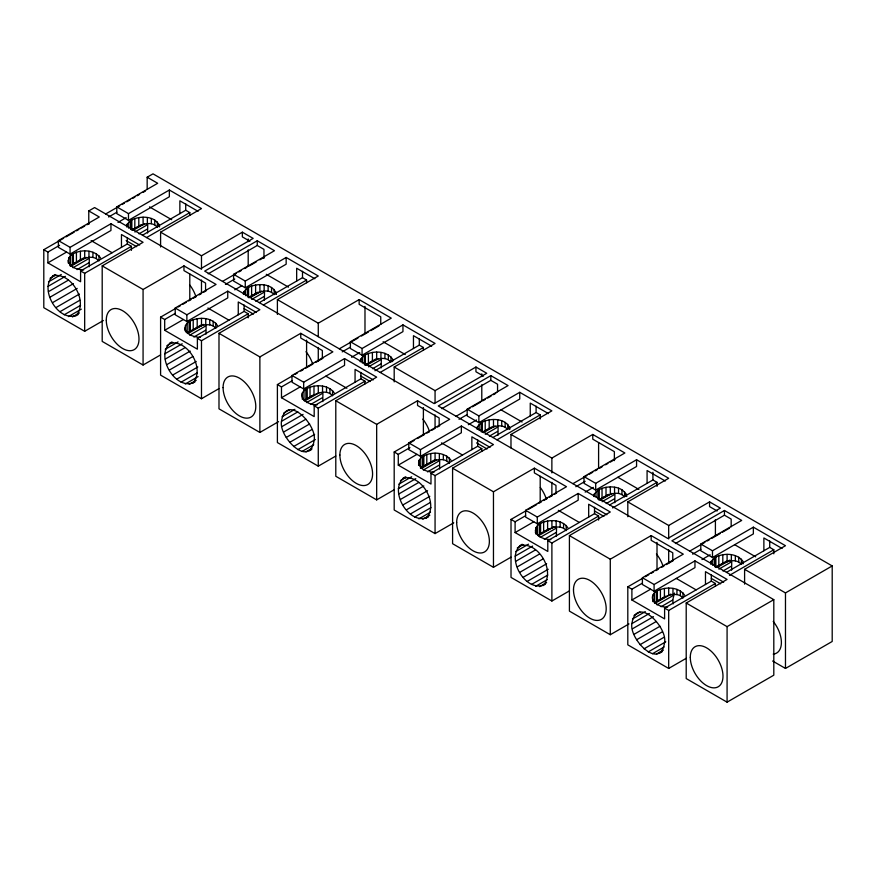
<?xml version="1.0" encoding="UTF-8"?>
<svg xmlns="http://www.w3.org/2000/svg" width="876" height="876" viewBox="0 0 876 876"><rect width="100%" height="100%" fill="white"/><g stroke="black" fill="none" stroke-linecap="round" stroke-linejoin="round"><path stroke-width="1.31" d="M540.196 502.2L540.207 476.325M598.593 468.485L598.604 442.61M72.347 254.215L72.325 264.464L70.376 265.713L70.376 255.726C78.752 248.828 93.995 248.937 100.63 258.026M130.721 229.468L130.743 220.5C139.426 215.321 156.278 215.386 159.596 226.774M189.139 321.656L187.168 323.156L187.168 333.143L189.117 331.894L189.139 321.656C197.691 316.707 211.324 316.784 217.434 325.456M247.525 296.898L247.536 287.93C256.219 282.751 273.082 282.817 276.389 294.205M305.932 389.086L303.972 390.587L303.972 400.573L305.921 399.325L305.932 389.086C314.484 384.137 328.117 384.225 334.227 392.886M364.317 364.328L364.339 355.371C372.88 350.422 386.513 350.51 392.623 359.171L392.623 361.624M422.736 456.516L422.714 466.755L420.765 468.003L420.765 458.017C429.141 451.129 444.384 451.228 451.02 460.316M481.11 431.759L481.132 422.801C489.815 417.611 506.667 417.688 509.985 429.076M539.55 523.936L537.579 525.436L537.579 535.422L539.528 534.174L539.55 523.936C548.102 518.986 561.735 519.074 567.845 527.735M597.936 499.178L597.947 490.221C606.63 485.03 623.493 485.096 626.8 496.495M656.354 591.366L654.383 592.866L654.383 602.852L656.332 601.604L656.354 591.366C664.895 586.416 678.528 586.504 684.638 595.165M714.728 566.608L714.75 557.651C723.302 552.701 736.924 552.789 743.034 561.45L743.034 563.903M78.139 314.572C58.714 324.799 36.463 286.277 54.991 274.527M52.68 275.863C71.23 271.418 88.936 302.078 75.807 315.918M89.188 266.764L89.319 258.289L72.971 267.728M147.584 233.049L147.726 224.574L134.871 231.987M194.932 382.002C175.507 392.229 153.256 353.707 171.784 341.958M169.473 343.304C188.022 338.848 205.729 369.508 192.6 383.349M205.98 334.194L206.123 325.719L189.764 335.158M264.377 300.479L264.519 292.004L251.675 299.417M281.481 421.323C285.981 392.525 317.09 424.586 314.188 440.201C309.688 468.988 278.568 436.927 281.481 421.323L297.829 411.873M322.773 401.624L322.915 393.149L306.567 402.588M381.18 367.909L381.312 359.434L368.467 366.858M428.528 516.873C409.103 527.089 386.853 488.567 405.38 476.818M426.196 518.22C439.325 504.379 421.619 473.708 403.07 478.165M439.577 469.054L439.708 460.579L423.36 470.029M497.973 435.339L498.115 426.864L485.26 434.288M545.343 584.281C525.918 594.508 503.667 555.986 522.195 544.237M519.884 545.584C538.444 541.127 556.14 571.798 543.01 585.639M556.391 536.473L556.534 527.998L540.185 537.437M614.788 502.758L614.93 494.283L602.086 501.707M631.892 623.602C636.392 594.804 667.501 626.866 664.599 642.48C660.099 671.268 628.99 639.206 631.892 623.602L649.412 613.485M673.195 603.903L672.768 599.994L674.421 593.03M731.591 570.188L731.734 561.713L718.878 569.137M68.175 262.92L68.722 258.026L70.376 255.726M126.56 226.774L127.119 224.311L130.743 220.5M184.967 330.351L185.515 325.456L187.168 323.156M243.353 294.205L243.922 291.741L247.536 287.93M303.972 390.587C296.92 398.657 309.962 405.632 317.2 404.811M360.156 361.646L360.715 359.171L364.339 355.371M418.564 465.211L419.111 460.316L420.765 458.017M476.949 429.076L477.508 426.601L481.132 422.801M535.389 532.63L535.937 527.735L537.579 525.436M593.775 496.495L594.333 494.02L597.947 490.221M654.383 592.866C647.342 600.947 660.373 607.911 667.622 607.09M710.567 563.925L711.126 561.45L714.75 557.651M70.014 265.8L84.063 257.719M189.117 331.894L200.856 325.149M305.921 399.325L314.09 394.627M420.403 468.102L434.452 460.01M539.528 534.174L548.902 528.797M656.332 601.604L665.694 596.227M88.772 224.42L88.772 210.93L94.608 207.557L200.604 268.757L253.153 238.403L242.356 232.173L201.48 255.77L160.593 232.173L160.593 247.01M147.168 189.347L147.168 177.215L153.004 173.842L832.2 565.94L832.2 641.473L785.476 668.443L772.632 661.019M160.593 354.9L143.073 365.018L102.196 341.41L102.196 265.888L143.073 242.291L110.956 223.741L110.956 230.487L70.08 254.084L58.396 247.339L58.396 240.604L99.284 216.996L88.772 210.93M160.593 232.173L201.48 208.576L169.353 190.026L169.353 196.771L128.476 220.369L116.793 213.624L116.793 206.889L157.68 183.281L147.168 177.215M103.368 320.506L84.676 331.292L43.8 307.695L43.8 249.704L63.652 238.239M65.996 236.892L74.164 232.173M76.508 230.826L78.84 229.479M81.172 228.121L84.676 226.107M87.02 224.749L89.352 223.402M105.7 213.963L119.716 205.871M122.049 204.524L124.392 203.177M126.724 201.83L130.228 199.805M132.561 198.458L134.904 197.111M137.236 195.753L139.569 194.406M143.073 192.391L145.416 191.034M43.8 249.704L47.884 252.069L59.568 245.324M108.624 216.996L116.793 212.277M58.396 240.604L70.08 247.339L110.956 223.741M116.793 206.889L128.476 213.624L169.353 190.026M47.884 252.069L47.884 262.855L66.576 252.069M117.964 222.394L126.144 217.675M50.074 278.283L55.922 274.911M71.098 266.14L86.286 257.38M132.999 230.399L144.682 223.654M48.443 281.886L61.298 274.473M47.884 286.452L65.404 276.345M77.088 269.6L88.772 262.855M138.988 233.859L147.168 229.14M47.884 262.855L80.592 281.733L80.592 270.947L127.305 243.977L131.4 246.331L131.4 250.383M142.492 235.206L185.712 210.251L189.796 212.616L189.796 215.31M48.443 291.664L68.295 280.2M80.592 270.947L84.676 273.301L131.4 246.331M146.577 237.571L189.796 212.616M50.074 297.161L73.442 283.671M52.68 302.57L77.208 288.412M56.064 307.531L79.42 294.04M60.006 311.692L79.858 300.227M64.244 314.78L80.592 305.341M68.47 316.575L81.315 309.162M72.412 316.97L79.42 312.918M102.196 265.888L143.073 289.485L183.96 265.888L216.076 284.426L175.2 308.034L175.2 314.78L186.873 321.514L227.749 297.917L227.749 291.171L259.876 309.721L218.989 333.318L218.989 408.84L259.876 432.448L278.557 421.652M277.396 314.44L277.396 299.603L318.273 276.006L286.156 257.456L286.156 264.202L245.269 287.799L233.596 281.065L233.596 274.319L274.473 250.711L257.248 240.769L204.688 271.111L434.189 403.617L486.749 373.275L475.942 367.033L435.065 390.641L394.189 367.033L394.189 381.87M208.192 273.816L257.248 245.488L263.961 249.364L263.961 258.332M218.989 388.615L201.48 398.733L160.593 375.125L160.593 317.134L175.78 308.374M178.113 307.016L180.456 305.669M182.788 304.322L186.292 302.297M188.625 300.95L190.968 299.603M193.3 298.256L195.633 296.909M199.137 294.884L201.48 293.537L201.48 280.046M203.812 292.19L206.145 290.832M222.493 281.393L236.509 273.301M238.852 271.954L241.185 270.607M244.689 268.582L247.021 267.235M249.364 265.888L256.372 261.836M259.876 259.822L264.541 257.117M160.593 317.134L164.688 319.499L175.2 313.422M225.417 284.426L234.757 279.039M175.2 308.034L186.873 314.78L227.749 291.171M233.596 274.319L245.269 281.065L286.156 257.456M164.688 319.499L164.688 330.285L183.369 319.499M234.757 289.825L241.765 285.784M166.878 345.713L172.714 342.341M187.902 333.57L203.079 324.81M249.802 297.829L261.475 291.095M165.246 349.316L178.091 341.903M164.688 353.882L182.208 343.775M193.881 337.03L205.564 330.285M255.781 301.289L263.961 296.57M164.688 330.285L197.385 349.163L197.385 338.377L244.108 311.407L248.193 313.761L248.193 317.813M259.285 302.636L302.505 277.692L306.589 280.046L306.589 282.74M165.246 359.094L185.099 347.63M197.385 338.377L201.48 340.731L248.193 313.761M263.38 305.001L306.589 280.046M166.878 364.591L190.234 351.101M169.473 370L192.829 356.521M172.857 374.961L196.224 361.47M176.799 379.122L197.823 366.978M181.036 382.21L197.385 372.771M185.263 384.006L198.118 376.592M189.216 384.4L196.224 380.348M218.989 333.318L259.876 356.915L300.753 333.318L332.869 351.867L291.993 375.465L291.993 382.21L303.676 388.955L344.553 365.347L344.553 358.602L376.669 377.151L335.793 400.748L335.793 476.27L376.669 499.878L394.189 489.761M277.396 299.603L318.273 323.2L359.149 299.603L391.265 318.141L350.389 341.75L350.389 348.495L362.073 355.229L402.949 331.632L402.949 324.886L435.065 343.436L394.189 367.033M335.793 456.046L318.273 466.163L277.396 442.555L277.396 384.564L292.573 375.804M294.916 374.457L297.249 373.099M300.753 371.085L303.085 369.738M305.428 368.38L312.436 364.339M315.94 362.314L322.948 358.273M339.297 348.823L357.977 338.037M361.481 336.012L368.489 331.971M370.833 330.624L379.001 325.905M277.396 384.564L281.481 386.929L291.993 380.863M342.209 351.867L350.389 347.148M291.993 375.465L303.676 382.21L344.553 358.602M350.389 341.75L362.073 348.495L402.949 324.886M281.481 386.929L281.481 397.715L300.172 386.929M351.561 357.255L359.729 352.535M283.671 413.144L289.507 409.771M304.695 401L318.711 392.908M366.595 365.27L378.279 358.525M282.039 416.757L294.884 409.333M310.684 404.46L322.357 397.715M372.585 368.719L380.753 364M281.481 397.715L314.188 416.593L314.188 405.807L360.901 378.837L364.985 381.191L364.985 383.896M374.917 370.745L419.297 345.122L423.393 347.476L423.393 350.181M282.039 426.524L303.063 414.392M314.188 405.807L318.273 408.172L364.985 381.191M380.173 372.431L423.393 347.476M283.671 432.021L305.866 419.21M286.266 437.431L309.633 423.951M289.66 442.391L311.845 429.579M293.602 446.552L314.626 434.419M297.829 449.64L315.349 439.522M302.067 451.436L313.739 444.701M306.009 451.83L311.845 448.457M309.392 450.79L311.736 449.432M335.793 400.748L376.669 424.356L417.545 400.748L449.662 419.297L408.785 442.895L408.785 449.64L420.469 456.385L461.345 432.777L461.345 426.043L493.462 444.581L452.585 468.178L452.585 543.711L493.462 567.309L510.982 557.191M510.982 447.954L510.982 434.463L551.869 410.866L519.742 392.317L519.742 399.062L478.865 422.67L467.182 415.925L467.182 409.18L508.069 385.582L490.834 375.629L438.285 405.971L667.808 538.466L720.368 508.124L709.56 501.882L668.684 525.48L627.807 501.882L627.807 516.72M441.789 408.676L490.834 380.348L497.557 384.225L497.557 391.922M453.757 522.808L435.065 533.593L394.189 509.996L394.189 451.994L414.041 440.54M417.545 438.515L424.553 434.463M426.897 433.116L429.229 431.769M431.561 430.423L435.065 428.397L435.065 414.906M437.409 427.05L439.741 425.703M456.089 416.264L470.105 408.172M472.438 406.814L480.617 402.095M482.95 400.748L485.293 399.401M487.625 398.054L491.129 396.029M493.462 394.682L495.805 393.335M394.189 451.994L398.273 454.359L409.957 447.614M459.013 419.297L467.182 414.578M408.785 442.895L420.469 449.64L461.345 426.043M467.182 409.18L478.865 415.925L519.742 392.317M398.273 454.359L398.273 465.145L416.965 454.359M468.353 424.685L476.533 419.965M400.463 480.574L406.311 477.201M421.487 468.441L436.675 459.67M483.388 432.7L495.071 425.955M398.832 484.187L411.676 476.763M398.273 488.753L415.793 478.635M427.477 471.89L439.161 465.145M489.377 436.149L497.557 431.43M398.273 465.145L430.981 484.034L430.981 473.237L477.694 446.267L481.789 448.632L481.789 451.326M492.881 437.496L536.101 412.552L540.185 414.906L540.185 418.958M398.832 493.954L418.684 482.49M430.981 473.237L435.065 475.602L481.789 448.632M496.966 439.861L540.185 414.906M400.463 499.451L423.831 485.972M403.07 504.861L427.597 490.702M406.453 509.821L429.809 496.331M410.395 513.982L430.247 502.517M414.633 517.07L430.981 507.631M418.859 518.877L430.543 512.131M422.801 519.26L429.809 515.219M452.585 468.178L493.462 491.786L534.371 468.167L566.487 486.717L525.611 510.314L525.611 517.059L537.295 523.804L578.171 500.196L578.171 493.451L610.287 512L569.411 535.597L569.411 611.12L610.287 634.728L628.979 623.931M510.982 434.463L551.869 458.071L592.767 434.452L624.884 452.991L584.007 476.599L584.007 483.344L595.691 490.078L636.567 466.481L636.567 459.736L668.684 478.285L627.807 501.882M569.411 590.895L551.891 601.013L511.015 577.404L511.015 519.413L526.191 510.653M528.535 509.306L536.703 504.576M539.047 503.229L541.379 501.882M543.711 500.535L547.215 498.51M549.548 497.163L551.891 495.816M554.223 494.469L556.556 493.122M572.915 483.672L586.931 475.58M589.263 474.234L592.767 472.219M595.1 470.861L597.443 469.514M599.775 468.167L602.108 466.82M605.612 464.795L607.955 463.448M610.287 462.101L614.963 459.407M511.015 519.413L515.099 521.778L525.611 515.712M575.828 486.717L585.179 481.318M525.611 510.314L537.295 517.059L578.171 493.451M584.007 476.599L595.691 483.344L636.567 459.736M515.099 521.778L515.099 532.564L533.791 521.778M585.179 492.104L593.348 487.385M517.289 547.993L523.125 544.62M538.313 535.849L553.501 527.089M600.213 500.119L611.897 493.374M515.657 551.606L528.502 544.182M515.099 556.172L532.619 546.055M544.292 539.309L555.975 532.564M606.203 503.569L614.372 498.849M515.099 532.564L547.796 551.442L547.796 540.656L594.519 513.686L598.604 516.041L598.604 520.092M609.707 504.915L652.916 479.971L657.011 482.326L657.011 486.377M515.657 561.374L535.51 549.909M547.796 540.656L551.891 543.021L598.604 516.041M612.62 507.949L657.011 482.326M517.289 566.871L539.485 554.059M519.884 572.28L543.251 558.8M523.279 577.24L546.635 563.75M527.221 581.401L548.245 569.269M531.447 584.489L547.796 575.05M535.685 586.285L547.358 579.551M539.627 586.679L546.635 582.639M569.411 535.597L610.287 559.206L651.164 535.597L683.28 554.147L642.404 577.744L642.404 584.489L654.087 591.234L694.964 567.626L694.964 560.892L727.08 579.43L686.204 603.027L686.204 678.561L727.08 702.158L773.804 675.188L773.804 599.655L671.892 540.82L724.452 510.478L741.687 520.432L700.8 544.029L700.8 550.774L712.484 557.519L753.36 533.911L753.36 527.166L785.476 545.715L744.6 569.312L744.6 584.15M675.396 543.525L724.452 515.197L731.175 519.074L731.175 526.772M686.204 658.325L668.684 668.443L627.807 644.846L627.807 586.843L642.995 578.083M645.327 576.737L648.831 574.711M651.164 573.364L653.507 572.017M655.839 570.659L658.172 569.312M661.676 567.298L664.008 565.94M666.351 564.593L673.359 560.552M689.708 551.114L704.895 542.343M707.228 540.996L709.56 539.649M711.903 538.302L720.072 533.572M722.415 532.225L729.423 528.184M627.807 586.843L631.892 589.209L642.404 583.142M692.631 554.147L700.8 549.427M642.404 577.744L654.087 584.489L694.964 560.892M700.8 544.029L712.484 550.774L753.36 527.166M631.892 589.209L631.892 599.994L650.583 589.209M701.972 559.534L710.151 554.815M634.082 615.423L639.929 612.05M655.106 603.29L670.293 594.519M717.006 567.549L729.861 560.125M632.45 619.036L645.294 611.612M656.978 604.878L673.326 595.428M661.095 606.74L672.768 599.994M722.996 570.999L731.175 566.279M631.892 599.994L664.599 618.883L664.599 608.086L711.312 581.117L715.407 583.482L715.407 586.175M726.5 572.346L769.719 547.401L773.804 549.756L773.804 553.807M632.45 628.804L653.474 616.671M664.599 608.086L668.684 610.452L715.407 583.482M729.423 575.39L773.804 549.756M634.082 634.301L656.277 621.489M636.688 639.71L660.044 626.231M640.071 644.67L662.256 631.859M644.013 648.831L663.866 637.367M648.251 651.919L665.76 641.801M652.478 653.726L664.161 646.981M656.42 654.109L663.428 650.069M659.803 653.069L662.147 651.722M686.204 603.027L727.08 626.636L773.804 599.655M744.6 569.312L785.476 592.921L832.2 565.94M141.277 224.683L131.772 230.136C139.218 226.128 150.168 219.285 157.384 227.191L157.384 222.011M248.565 287.306L248.576 297.566L258.07 292.113M365.358 354.736L365.369 364.996L376.056 358.864M491.666 426.973L482.161 432.426C489.607 428.419 500.557 421.586 507.773 429.481L507.773 424.302M598.976 489.585L598.987 499.846L608.481 494.392M715.78 557.026L715.78 567.276L726.467 561.144M203.736 324.383L190.18 331.281L190.169 321.021M554.158 526.673L540.591 533.561L540.58 523.311M670.95 594.103L657.383 600.991L657.372 590.742M98.988 255.726L98.988 260.906C91.761 253 80.822 259.844 73.376 263.851L73.376 253.591M248.576 297.566C256.022 293.559 266.961 286.715 274.177 294.621L274.177 289.441M365.369 364.996C372.815 360.989 383.754 354.156 390.97 362.051L390.97 356.871M332.573 390.587L332.573 395.766C325.357 387.871 314.418 394.704 306.972 398.711L306.961 388.462M449.377 458.017L449.377 463.196C442.15 455.301 431.211 462.145 423.765 466.141L423.765 455.892M598.987 499.846C606.433 495.838 617.372 489.005 624.588 496.9L624.588 491.721M715.78 567.276C723.226 563.268 734.165 556.435 741.392 564.33L741.392 559.151M215.781 323.156L215.781 328.336C212.419 323.89 206.298 324.251 201.513 325.664L201.48 318.393M566.192 525.436L566.192 530.615C562.841 526.169 556.709 526.531 551.935 527.943L551.891 520.673M682.984 592.866L682.984 598.045C679.634 593.6 673.513 593.961 668.727 595.373L668.684 588.103M83.614 269.95C77.559 269.709 69.171 267.498 68.164 260.49M200.407 337.38C194.362 337.14 185.975 334.928 184.956 327.92M434.003 472.241C427.948 472 419.56 469.788 418.553 462.791M550.818 539.66C544.773 539.419 536.386 537.207 535.367 530.21M198.064 211.324L179.865 200.812L179.865 213.624M249.912 241.261L242.356 236.892L242.356 232.173M314.856 278.754L296.668 268.242L296.668 281.065M431.66 346.184L413.461 335.683L413.461 348.495M483.508 376.122L475.942 371.752L475.942 367.033M548.453 413.614L530.254 403.113L530.254 415.925M665.278 481.034L647.079 470.532L647.079 483.344M717.126 510.971L709.56 506.602L709.56 501.882M782.071 548.464L763.872 537.963L763.872 550.774M149.5 206.889L171.696 219.701M266.293 274.319L288.489 287.131M383.097 341.75L405.281 354.561M501.061 409.858L522.085 421.991M617.876 477.267L638.9 489.41M734.679 544.708L755.703 556.84M139.667 245.039L121.468 234.527L121.468 247.339M256.46 312.469L238.261 301.968L238.261 314.78M373.253 379.899L355.065 369.398L355.065 382.21M490.056 447.329L471.857 436.828L471.857 449.64M606.871 514.749L588.683 504.248L588.683 517.059M723.675 582.179L705.476 571.678L705.476 584.489M126.144 240.604L136.656 246.671M244.108 308.702L253.449 314.101M360.901 376.143L370.241 381.531M476.533 442.895L487.045 448.961M594.519 510.993L603.86 516.38M711.312 578.423L720.663 583.81M91.104 240.604L112.128 252.737M207.897 308.034L228.921 320.167M325.861 376.143L346.885 388.276M441.493 442.895L462.517 455.038M558.308 510.314L579.332 522.446M676.272 578.423L696.135 589.887M727.08 554.388L727.124 561.658M715.407 557.18L715.462 567.462M657.011 590.895L657.066 601.177M610.287 486.957L610.331 494.228M598.604 489.75L598.658 498.751M540.207 523.465L540.273 533.747M493.462 419.538L493.506 426.809M481.789 422.331L481.833 431.331M435.065 453.253L435.109 460.524M423.393 456.046L423.447 466.328M376.669 352.108L376.713 359.379M364.985 354.9L365.051 365.183M318.273 385.823L318.316 393.094M306.589 388.615L306.655 398.898M259.876 284.667L259.92 291.949M248.193 287.47L248.247 296.46M189.796 321.185L189.851 331.467M143.073 217.237L143.116 224.519M131.4 220.029L131.444 229.03M84.676 250.952L84.72 258.234M73.004 253.744L73.058 264.037M482.161 422.177L482.161 431.145M131.772 219.876L131.772 228.855M785.476 592.921L785.476 668.443M769.719 540.996L769.719 547.401M738.764 557.18L738.764 561.899M735.347 555.658L735.347 560.848M731.361 554.705L731.361 560.837M727.08 626.636L727.08 702.158M724.452 510.478L724.452 515.197M722.809 554.705L722.809 563.662M718.824 555.658L718.824 565.644M715.407 519.577L715.407 535.915M712.779 559.151L712.779 565.392M712.484 550.774L712.484 557.519M711.312 574.711L711.312 581.117M711.126 561.45L711.126 564.013M680.367 590.895L680.367 595.614M676.94 589.384L676.94 594.563M672.965 588.431L672.965 594.552M672.768 560.487L672.768 552.8L651.164 540.317L651.164 535.597M668.684 525.48L668.684 538.97M668.684 549.756L668.684 563.246M668.684 610.452L668.684 668.443M664.413 588.431L664.413 597.377M660.427 589.384L660.427 599.359M657.011 542.397L657.011 569.63M654.087 584.489L654.087 591.234M652.916 472.284L652.916 479.971M652.73 595.165L652.73 601.56M626.241 494.02L626.241 496.473M621.971 489.75L621.971 494.469M618.544 488.228L618.544 493.407M614.558 487.275L614.558 493.407M614.372 460.612L614.372 451.644L592.767 439.172L592.767 434.452M610.287 559.206L610.287 634.728M606.017 487.275L606.017 496.232M602.031 488.228L602.031 498.214M595.987 491.721L595.987 496.714M595.691 483.344L595.691 490.078M594.519 507.281L594.519 513.686M594.333 494.02L594.333 496.582M563.564 523.465L563.564 528.184M560.147 521.943L560.147 527.122M556.161 520.99L556.161 527.122M555.975 493.046L555.975 485.359L534.371 472.887L534.371 468.167M551.869 458.071L551.869 472.898M551.869 482.347L551.869 495.827M551.891 543.021L551.891 601.013M547.61 520.99L547.61 529.947M543.635 521.943L543.635 531.929M537.295 517.059L537.295 523.804M536.101 406.146L536.101 412.552M535.937 527.735L535.937 534.13M509.416 426.601L509.416 429.054M505.145 422.331L505.145 427.05M501.729 420.808L501.729 425.999M497.743 419.856L497.743 425.988M493.462 491.786L493.462 567.309M490.834 375.629L490.834 380.348M489.191 419.856L489.191 428.813M485.205 420.808L485.205 430.795M481.789 373.833L481.789 376.549M481.789 384.728L481.789 401.066M479.161 424.302L479.161 430.543M478.865 415.925L478.865 422.67M477.694 439.861L477.694 446.267M477.508 426.601L477.508 429.163M446.749 456.046L446.749 460.765M443.322 454.535L443.322 459.714M439.347 453.582L439.347 459.703M439.161 425.637L439.161 417.951L417.545 405.468L417.545 400.748M435.065 390.641L435.065 402.774M435.065 475.602L435.065 533.593M430.795 453.582L430.795 462.528M426.809 454.535L426.809 464.51M423.393 407.548L423.393 434.781M420.469 449.64L420.469 456.385M419.297 338.716L419.297 345.122M419.111 460.316L419.111 465.43M388.353 354.9L388.353 359.62M384.925 353.378L384.925 358.558M380.94 352.426L380.94 358.558M380.753 324.481L380.753 316.794L359.149 304.322L359.149 299.603M376.669 424.356L376.669 499.878M372.399 352.426L372.399 361.383M368.413 353.378L368.413 363.365M364.985 306.403L364.985 333.636M362.368 356.871L362.368 363.113M362.073 348.495L362.073 355.229M360.901 372.431L360.901 378.837M360.715 359.171L360.715 361.733M329.956 388.615L329.956 393.335M326.529 387.093L326.529 392.273M322.543 386.141L322.543 392.273M322.357 358.196L322.357 350.51L300.753 338.037L300.753 333.318M318.273 323.2L318.273 336.691M318.273 347.476L318.273 360.967M318.273 408.172L318.273 466.163M313.991 386.141L313.991 395.098M310.016 387.093L310.016 397.08M306.589 340.118L306.589 367.351M303.676 382.21L303.676 388.955M302.505 271.286L302.505 277.692M302.319 392.886L302.319 399.281M275.83 291.741L275.83 294.194M271.549 287.47L271.549 292.19M268.133 285.948L268.133 291.128M264.147 284.996L264.147 291.128M259.876 356.915L259.876 432.448M257.248 240.769L257.248 245.488M255.595 284.996L255.595 293.953M251.609 285.948L251.609 295.935M248.193 238.962L248.193 241.688M248.193 249.857L248.193 266.195M245.565 289.441L245.565 295.683M245.269 281.065L245.269 287.799M244.108 305.001L244.108 311.407M243.922 291.741L243.922 294.303M213.153 321.185L213.153 325.905M209.736 319.663L209.736 324.843M205.75 318.711L205.75 324.843M205.564 290.766L205.564 283.079L183.96 270.607L183.96 265.888M201.48 255.77L201.48 269.26M201.48 340.731L201.48 398.733M197.199 318.711L197.199 327.668M193.213 319.663L193.213 329.65M189.796 274.046L189.796 299.91M186.873 314.78L186.873 321.514M185.712 203.845L185.712 210.251M185.515 325.456L185.515 331.851M159.027 224.311L159.027 226.764M154.756 220.029L154.756 224.76M151.34 218.518L151.34 223.698M147.354 217.566L147.354 223.698M143.073 289.485L143.073 365.018M138.802 217.566L138.802 226.512M134.816 218.518L134.816 228.505M128.772 222.011L128.772 228.253M128.476 213.624L128.476 220.369M127.305 237.571L127.305 243.977M127.119 224.311L127.119 226.862M96.36 253.744L96.36 258.475M92.933 252.233L92.933 257.413M88.958 251.281L88.958 257.413M84.676 273.301L84.676 331.292M80.406 251.281L80.406 260.227M76.42 252.233L76.42 262.22M70.08 247.339L70.08 254.084M68.722 258.026L68.722 263.139M773.223 621.413A23.126 13.348 60 0 1 773.223 654.109M656.42 553.971A23.126 13.348 60 0 1 663.187 566.553M540.328 487.494A23.126 13.348 60 0 1 546.361 499.134M422.801 419.122A23.126 13.348 60 0 1 429.569 431.704M306.009 351.692A23.126 13.348 60 0 1 312.765 364.274M189.939 285.193A23.126 13.348 60 0 1 195.972 296.833M573.495 589.887A23.126 13.348 60 0 0 598.023 620.394A23.126 13.348 60 0 0 598.023 587.697A23.126 13.348 60 0 0 573.495 589.887M690.288 657.318A23.126 13.348 60 0 0 714.816 687.824A23.126 13.348 60 0 0 714.816 655.128A23.126 13.348 60 0 0 690.288 657.318M339.877 455.038A23.126 13.348 60 0 0 364.405 485.545A23.126 13.348 60 0 0 364.405 452.848A23.126 13.348 60 0 0 339.877 455.038M456.67 522.468A23.126 13.348 60 0 0 481.198 552.975A23.126 13.348 60 0 0 481.198 520.278A23.126 13.348 60 0 0 456.67 522.468M106.281 320.167A23.126 13.348 60 0 0 130.809 350.685A23.126 13.348 60 0 0 130.809 317.977A23.126 13.348 60 0 0 106.281 320.167M223.084 387.597A23.126 13.348 60 0 0 247.612 418.115A23.126 13.348 60 0 0 247.612 385.407A23.126 13.348 60 0 0 223.084 387.597"/></g></svg>
